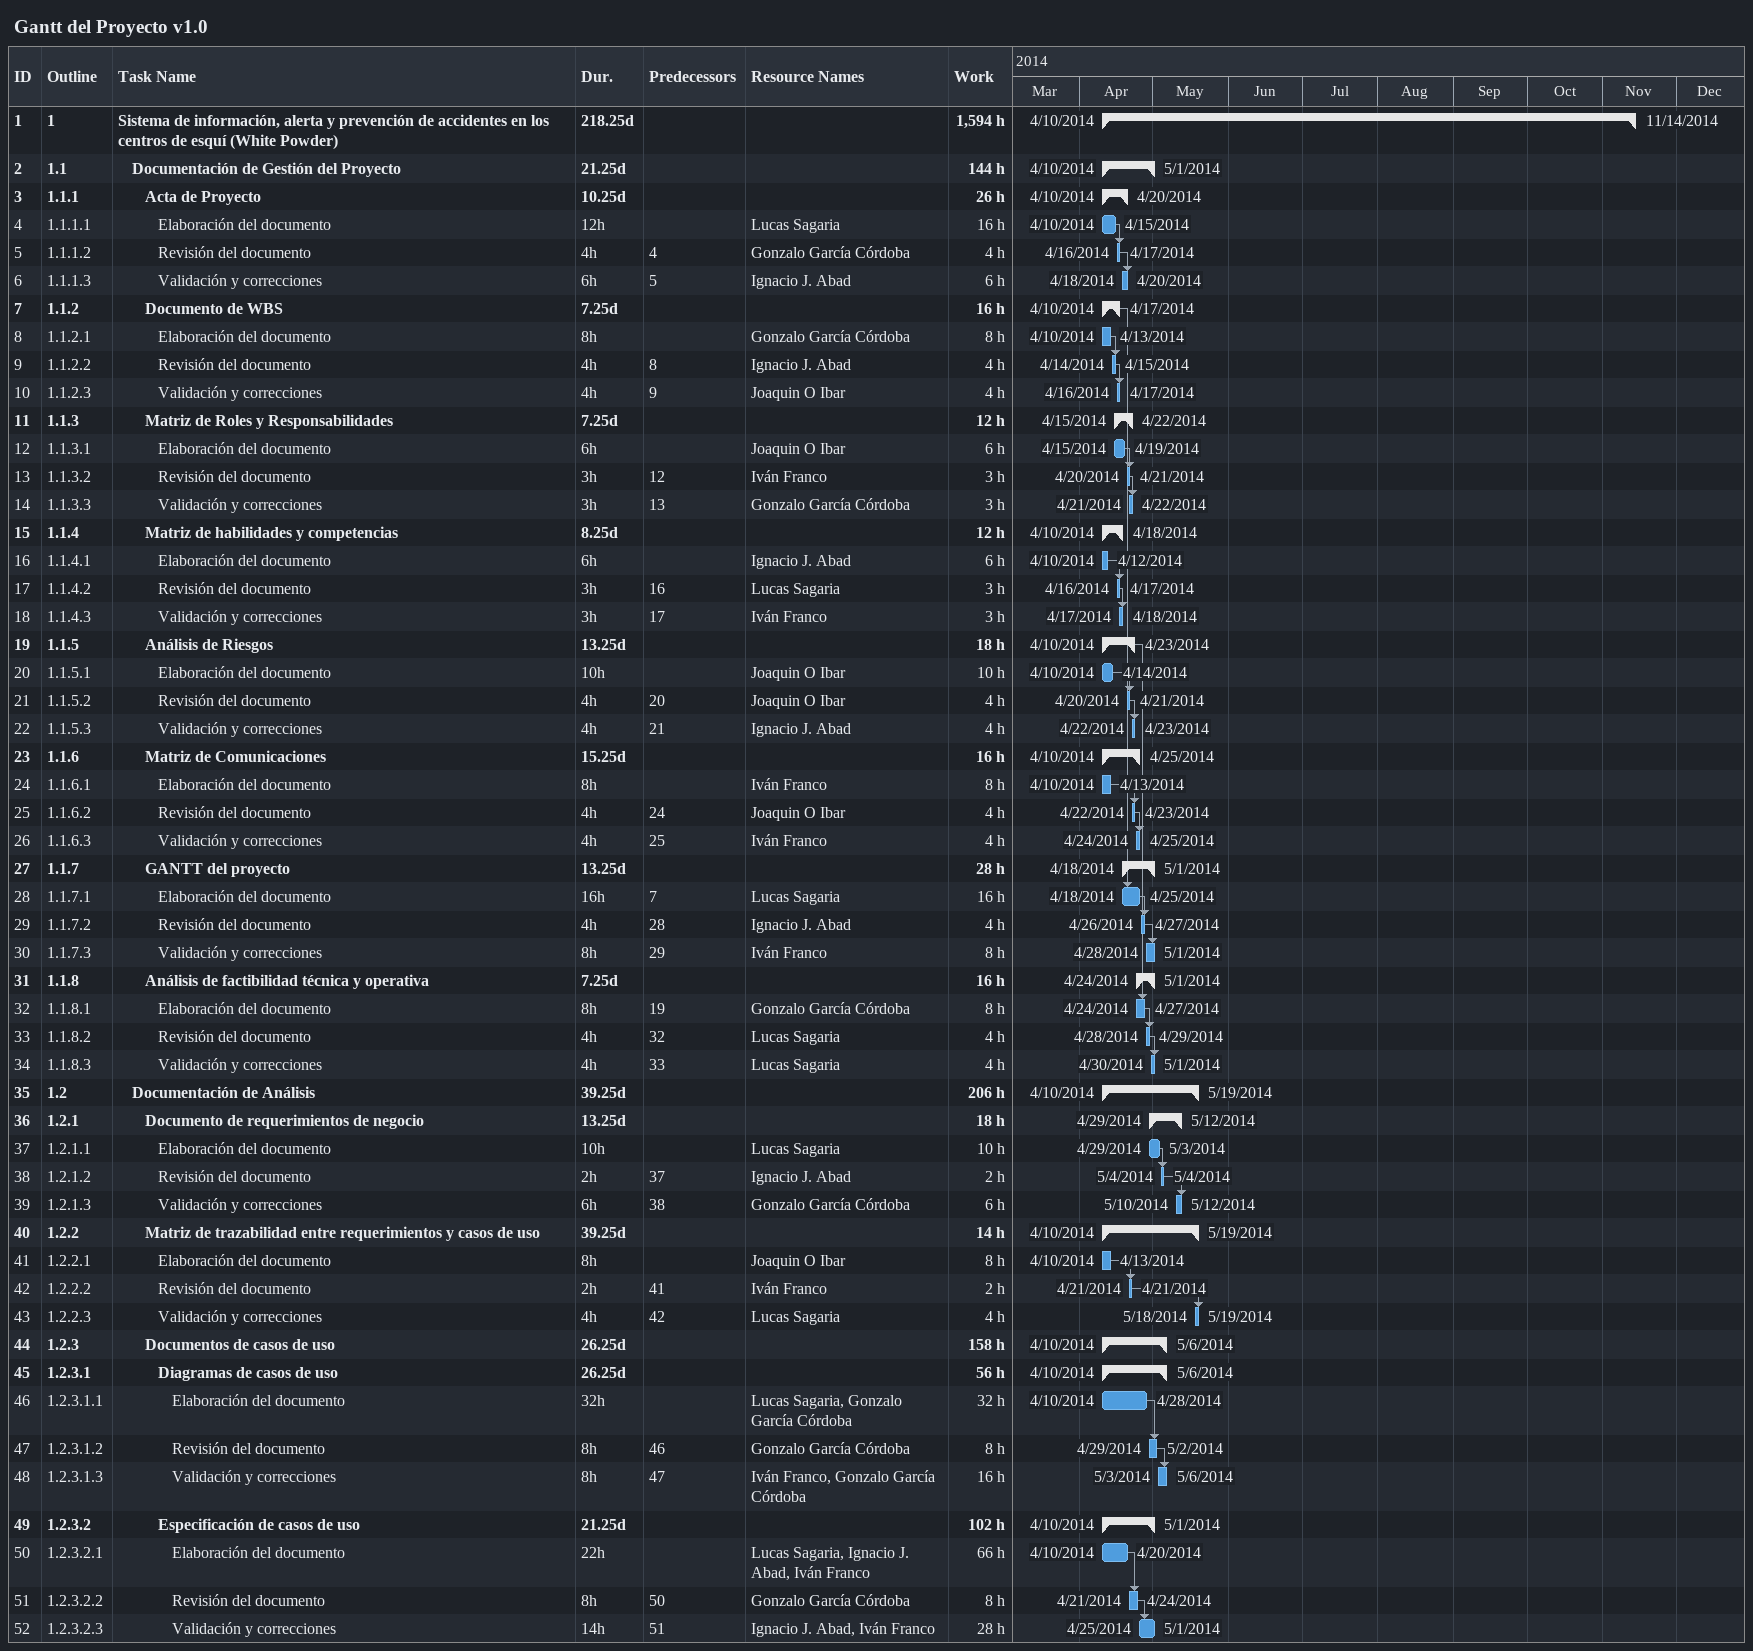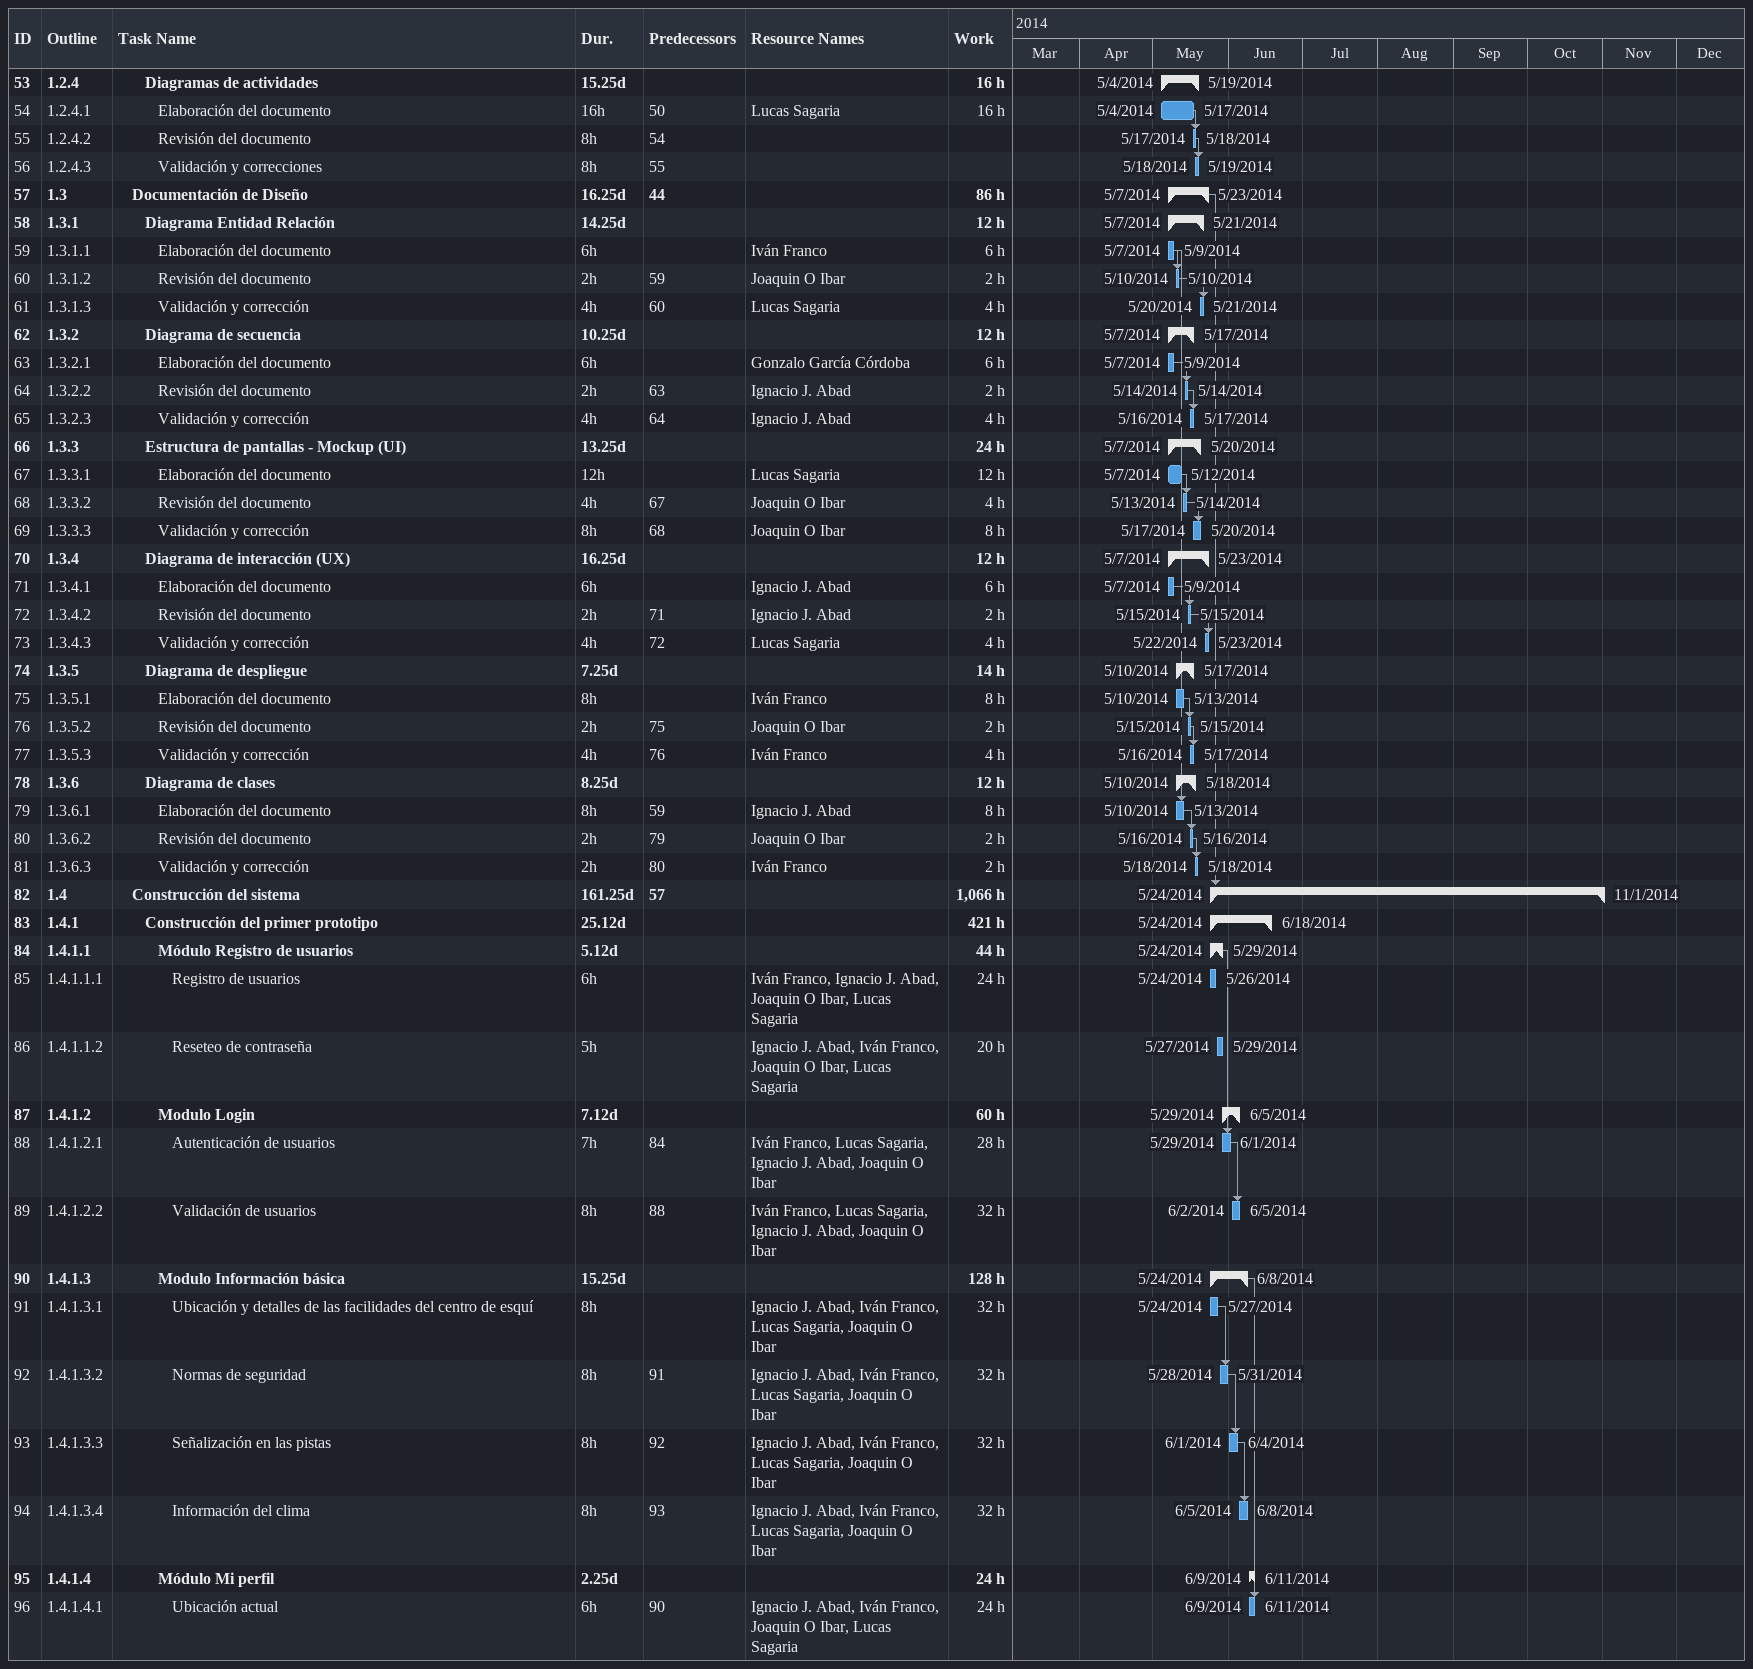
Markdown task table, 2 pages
Gantt del Proyecto v1.0

| ID | WBS | Task | Duration | Start | Finish | Predecessors | Resources | Work (h) |
|---|---|---|---|---|---|---|---|---|
| 1 | 1 | **Sistema de información, alerta y prevención de accidentes en los centros de esquí (White Powder)** | 218.25d | 2014-04-10 | 2014-11-14 |  |  | 1594 |
| 2 | 1.1 | **Documentación de Gestión del Proyecto** | 21.25d | 2014-04-10 | 2014-05-01 |  |  | 144 |
| 3 | 1.1.1 | **Acta de Proyecto** | 10.25d | 2014-04-10 | 2014-04-20 |  |  | 26 |
| 4 | 1.1.1.1 | Elaboración del documento | 12h | 2014-04-10 | 2014-04-15 |  | Lucas Sagaria | 16 |
| 5 | 1.1.1.2 | Revisión del documento | 4h | 2014-04-16 | 2014-04-17 | 4 | Gonzalo García Córdoba | 4 |
| 6 | 1.1.1.3 | Validación y correcciones | 6h | 2014-04-18 | 2014-04-20 | 5 | Ignacio J. Abad | 6 |
| 7 | 1.1.2 | **Documento de WBS** | 7.25d | 2014-04-10 | 2014-04-17 |  |  | 16 |
| 8 | 1.1.2.1 | Elaboración del documento | 8h | 2014-04-10 | 2014-04-13 |  | Gonzalo García Córdoba | 8 |
| 9 | 1.1.2.2 | Revisión del documento | 4h | 2014-04-14 | 2014-04-15 | 8 | Ignacio J. Abad | 4 |
| 10 | 1.1.2.3 | Validación y correcciones | 4h | 2014-04-16 | 2014-04-17 | 9 | Joaquin O Ibar | 4 |
| 11 | 1.1.3 | **Matriz de Roles y Responsabilidades** | 7.25d | 2014-04-15 | 2014-04-22 |  |  | 12 |
| 12 | 1.1.3.1 | Elaboración del documento | 6h | 2014-04-15 | 2014-04-19 |  | Joaquin O Ibar | 6 |
| 13 | 1.1.3.2 | Revisión del documento | 3h | 2014-04-20 | 2014-04-21 | 12 | Iván Franco | 3 |
| 14 | 1.1.3.3 | Validación y correcciones | 3h | 2014-04-21 | 2014-04-22 | 13 | Gonzalo García Córdoba | 3 |
| 15 | 1.1.4 | **Matriz de habilidades y competencias** | 8.25d | 2014-04-10 | 2014-04-18 |  |  | 12 |
| 16 | 1.1.4.1 | Elaboración del documento | 6h | 2014-04-10 | 2014-04-12 |  | Ignacio J. Abad | 6 |
| 17 | 1.1.4.2 | Revisión del documento | 3h | 2014-04-16 | 2014-04-17 | 16 | Lucas Sagaria | 3 |
| 18 | 1.1.4.3 | Validación y correcciones | 3h | 2014-04-17 | 2014-04-18 | 17 | Iván Franco | 3 |
| 19 | 1.1.5 | **Análisis de Riesgos** | 13.25d | 2014-04-10 | 2014-04-23 |  |  | 18 |
| 20 | 1.1.5.1 | Elaboración del documento | 10h | 2014-04-10 | 2014-04-14 |  | Joaquin O Ibar | 10 |
| 21 | 1.1.5.2 | Revisión del documento | 4h | 2014-04-20 | 2014-04-21 | 20 | Joaquin O Ibar | 4 |
| 22 | 1.1.5.3 | Validación y correcciones | 4h | 2014-04-22 | 2014-04-23 | 21 | Ignacio J. Abad | 4 |
| 23 | 1.1.6 | **Matriz de Comunicaciones** | 15.25d | 2014-04-10 | 2014-04-25 |  |  | 16 |
| 24 | 1.1.6.1 | Elaboración del documento | 8h | 2014-04-10 | 2014-04-13 |  | Iván Franco | 8 |
| 25 | 1.1.6.2 | Revisión del documento | 4h | 2014-04-22 | 2014-04-23 | 24 | Joaquin O Ibar | 4 |
| 26 | 1.1.6.3 | Validación y correcciones | 4h | 2014-04-24 | 2014-04-25 | 25 | Iván Franco | 4 |
| 27 | 1.1.7 | **GANTT del proyecto** | 13.25d | 2014-04-18 | 2014-05-01 |  |  | 28 |
| 28 | 1.1.7.1 | Elaboración del documento | 16h | 2014-04-18 | 2014-04-25 | 7 | Lucas Sagaria | 16 |
| 29 | 1.1.7.2 | Revisión del documento | 4h | 2014-04-26 | 2014-04-27 | 28 | Ignacio J. Abad | 4 |
| 30 | 1.1.7.3 | Validación y correcciones | 8h | 2014-04-28 | 2014-05-01 | 29 | Iván Franco | 8 |
| 31 | 1.1.8 | **Análisis de factibilidad técnica y operativa** | 7.25d | 2014-04-24 | 2014-05-01 |  |  | 16 |
| 32 | 1.1.8.1 | Elaboración del documento | 8h | 2014-04-24 | 2014-04-27 | 19 | Gonzalo García Córdoba | 8 |
| 33 | 1.1.8.2 | Revisión del documento | 4h | 2014-04-28 | 2014-04-29 | 32 | Lucas Sagaria | 4 |
| 34 | 1.1.8.3 | Validación y correcciones | 4h | 2014-04-30 | 2014-05-01 | 33 | Lucas Sagaria | 4 |
| 35 | 1.2 | **Documentación de Análisis** | 39.25d | 2014-04-10 | 2014-05-19 |  |  | 206 |
| 36 | 1.2.1 | **Documento de requerimientos de negocio** | 13.25d | 2014-04-29 | 2014-05-12 |  |  | 18 |
| 37 | 1.2.1.1 | Elaboración del documento | 10h | 2014-04-29 | 2014-05-03 |  | Lucas Sagaria | 10 |
| 38 | 1.2.1.2 | Revisión del documento | 2h | 2014-05-04 | 2014-05-04 | 37 | Ignacio J. Abad | 2 |
| 39 | 1.2.1.3 | Validación y correcciones | 6h | 2014-05-10 | 2014-05-12 | 38 | Gonzalo García Córdoba | 6 |
| 40 | 1.2.2 | **Matriz de trazabilidad entre requerimientos y casos de uso** | 39.25d | 2014-04-10 | 2014-05-19 |  |  | 14 |
| 41 | 1.2.2.1 | Elaboración del documento | 8h | 2014-04-10 | 2014-04-13 |  | Joaquin O Ibar | 8 |
| 42 | 1.2.2.2 | Revisión del documento | 2h | 2014-04-21 | 2014-04-21 | 41 | Iván Franco | 2 |
| 43 | 1.2.2.3 | Validación y correcciones | 4h | 2014-05-18 | 2014-05-19 | 42 | Lucas Sagaria | 4 |
| 44 | 1.2.3 | **Documentos de casos de uso** | 26.25d | 2014-04-10 | 2014-05-06 |  |  | 158 |
| 45 | 1.2.3.1 | **Diagramas de casos de uso** | 26.25d | 2014-04-10 | 2014-05-06 |  |  | 56 |
| 46 | 1.2.3.1.1 | Elaboración del documento | 32h | 2014-04-10 | 2014-04-28 |  | Lucas Sagaria, Gonzalo García Córdoba | 32 |
| 47 | 1.2.3.1.2 | Revisión del documento | 8h | 2014-04-29 | 2014-05-02 | 46 | Gonzalo García Córdoba | 8 |
| 48 | 1.2.3.1.3 | Validación y correcciones | 8h | 2014-05-03 | 2014-05-06 | 47 | Iván Franco, Gonzalo García Córdoba | 16 |
| 49 | 1.2.3.2 | **Especificación de casos de uso** | 21.25d | 2014-04-10 | 2014-05-01 |  |  | 102 |
| 50 | 1.2.3.2.1 | Elaboración del documento | 22h | 2014-04-10 | 2014-04-20 |  | Lucas Sagaria, Ignacio J. Abad, Iván Franco | 66 |
| 51 | 1.2.3.2.2 | Revisión del documento | 8h | 2014-04-21 | 2014-04-24 | 50 | Gonzalo García Córdoba | 8 |
| 52 | 1.2.3.2.3 | Validación y correcciones | 14h | 2014-04-25 | 2014-05-01 | 51 | Ignacio J. Abad, Iván Franco | 28 |
| 53 | 1.2.4 | **Diagramas de actividades** | 15.25d | 2014-05-04 | 2014-05-19 |  |  | 16 |
| 54 | 1.2.4.1 | Elaboración del documento | 16h | 2014-05-04 | 2014-05-17 | 50 | Lucas Sagaria | 16 |
| 55 | 1.2.4.2 | Revisión del documento | 8h | 2014-05-17 | 2014-05-18 | 54 |  |  |
| 56 | 1.2.4.3 | Validación y correcciones | 8h | 2014-05-18 | 2014-05-19 | 55 |  |  |
| 57 | 1.3 | **Documentación de Diseño** | 16.25d | 2014-05-07 | 2014-05-23 | 44 |  | 86 |
| 58 | 1.3.1 | **Diagrama Entidad Relación** | 14.25d | 2014-05-07 | 2014-05-21 |  |  | 12 |
| 59 | 1.3.1.1 | Elaboración del documento | 6h | 2014-05-07 | 2014-05-09 |  | Iván Franco | 6 |
| 60 | 1.3.1.2 | Revisión del documento | 2h | 2014-05-10 | 2014-05-10 | 59 | Joaquin O Ibar | 2 |
| 61 | 1.3.1.3 | Validación y corrección | 4h | 2014-05-20 | 2014-05-21 | 60 | Lucas Sagaria | 4 |
| 62 | 1.3.2 | **Diagrama de secuencia** | 10.25d | 2014-05-07 | 2014-05-17 |  |  | 12 |
| 63 | 1.3.2.1 | Elaboración del documento | 6h | 2014-05-07 | 2014-05-09 |  | Gonzalo García Córdoba | 6 |
| 64 | 1.3.2.2 | Revisión del documento | 2h | 2014-05-14 | 2014-05-14 | 63 | Ignacio J. Abad | 2 |
| 65 | 1.3.2.3 | Validación y corrección | 4h | 2014-05-16 | 2014-05-17 | 64 | Ignacio J. Abad | 4 |
| 66 | 1.3.3 | **Estructura de pantallas - Mockup (UI)** | 13.25d | 2014-05-07 | 2014-05-20 |  |  | 24 |
| 67 | 1.3.3.1 | Elaboración del documento | 12h | 2014-05-07 | 2014-05-12 |  | Lucas Sagaria | 12 |
| 68 | 1.3.3.2 | Revisión del documento | 4h | 2014-05-13 | 2014-05-14 | 67 | Joaquin O Ibar | 4 |
| 69 | 1.3.3.3 | Validación y corrección | 8h | 2014-05-17 | 2014-05-20 | 68 | Joaquin O Ibar | 8 |
| 70 | 1.3.4 | **Diagrama de interacción (UX)** | 16.25d | 2014-05-07 | 2014-05-23 |  |  | 12 |
| 71 | 1.3.4.1 | Elaboración del documento | 6h | 2014-05-07 | 2014-05-09 |  | Ignacio J. Abad | 6 |
| 72 | 1.3.4.2 | Revisión del documento | 2h | 2014-05-15 | 2014-05-15 | 71 | Ignacio J. Abad | 2 |
| 73 | 1.3.4.3 | Validación y corrección | 4h | 2014-05-22 | 2014-05-23 | 72 | Lucas Sagaria | 4 |
| 74 | 1.3.5 | **Diagrama de despliegue** | 7.25d | 2014-05-10 | 2014-05-17 |  |  | 14 |
| 75 | 1.3.5.1 | Elaboración del documento | 8h | 2014-05-10 | 2014-05-13 |  | Iván Franco | 8 |
| 76 | 1.3.5.2 | Revisión del documento | 2h | 2014-05-15 | 2014-05-15 | 75 | Joaquin O Ibar | 2 |
| 77 | 1.3.5.3 | Validación y corrección | 4h | 2014-05-16 | 2014-05-17 | 76 | Iván Franco | 4 |
| 78 | 1.3.6 | **Diagrama de clases** | 8.25d | 2014-05-10 | 2014-05-18 |  |  | 12 |
| 79 | 1.3.6.1 | Elaboración del documento | 8h | 2014-05-10 | 2014-05-13 | 59 | Ignacio J. Abad | 8 |
| 80 | 1.3.6.2 | Revisión del documento | 2h | 2014-05-16 | 2014-05-16 | 79 | Joaquin O Ibar | 2 |
| 81 | 1.3.6.3 | Validación y corrección | 2h | 2014-05-18 | 2014-05-18 | 80 | Iván Franco | 2 |
| 82 | 1.4 | **Construcción del sistema** | 161.25d | 2014-05-24 | 2014-11-01 | 57 |  | 1066 |
| 83 | 1.4.1 | **Construcción del primer prototipo** | 25.12d | 2014-05-24 | 2014-06-18 |  |  | 421 |
| 84 | 1.4.1.1 | **Módulo Registro de usuarios** | 5.12d | 2014-05-24 | 2014-05-29 |  |  | 44 |
| 85 | 1.4.1.1.1 | Registro de usuarios | 6h | 2014-05-24 | 2014-05-26 |  | Iván Franco, Ignacio J. Abad, Joaquin O Ibar, Lucas Sagaria | 24 |
| 86 | 1.4.1.1.2 | Reseteo de contraseña | 5h | 2014-05-27 | 2014-05-29 |  | Ignacio J. Abad, Iván Franco, Joaquin O Ibar, Lucas Sagaria | 20 |
| 87 | 1.4.1.2 | **Modulo Login** | 7.12d | 2014-05-29 | 2014-06-05 |  |  | 60 |
| 88 | 1.4.1.2.1 | Autenticación de usuarios | 7h | 2014-05-29 | 2014-06-01 | 84 | Iván Franco, Lucas Sagaria, Ignacio J. Abad, Joaquin O Ibar | 28 |
| 89 | 1.4.1.2.2 | Validación de usuarios | 8h | 2014-06-02 | 2014-06-05 | 88 | Iván Franco, Lucas Sagaria, Ignacio J. Abad, Joaquin O Ibar | 32 |
| 90 | 1.4.1.3 | **Modulo Información básica** | 15.25d | 2014-05-24 | 2014-06-08 |  |  | 128 |
| 91 | 1.4.1.3.1 | Ubicación y detalles de las facilidades del centro de esquí | 8h | 2014-05-24 | 2014-05-27 |  | Ignacio J. Abad, Iván Franco, Lucas Sagaria, Joaquin O Ibar | 32 |
| 92 | 1.4.1.3.2 | Normas de seguridad | 8h | 2014-05-28 | 2014-05-31 | 91 | Ignacio J. Abad, Iván Franco, Lucas Sagaria, Joaquin O Ibar | 32 |
| 93 | 1.4.1.3.3 | Señalización en las pistas | 8h | 2014-06-01 | 2014-06-04 | 92 | Ignacio J. Abad, Iván Franco, Lucas Sagaria, Joaquin O Ibar | 32 |
| 94 | 1.4.1.3.4 | Información del clima | 8h | 2014-06-05 | 2014-06-08 | 93 | Ignacio J. Abad, Iván Franco, Lucas Sagaria, Joaquin O Ibar | 32 |
| 95 | 1.4.1.4 | **Módulo Mi perfil** | 2.25d | 2014-06-09 | 2014-06-11 |  |  | 24 |
| 96 | 1.4.1.4.1 | Ubicación actual | 6h | 2014-06-09 | 2014-06-11 | 90 | Ignacio J. Abad, Iván Franco, Joaquin O Ibar, Lucas Sagaria | 24 |
